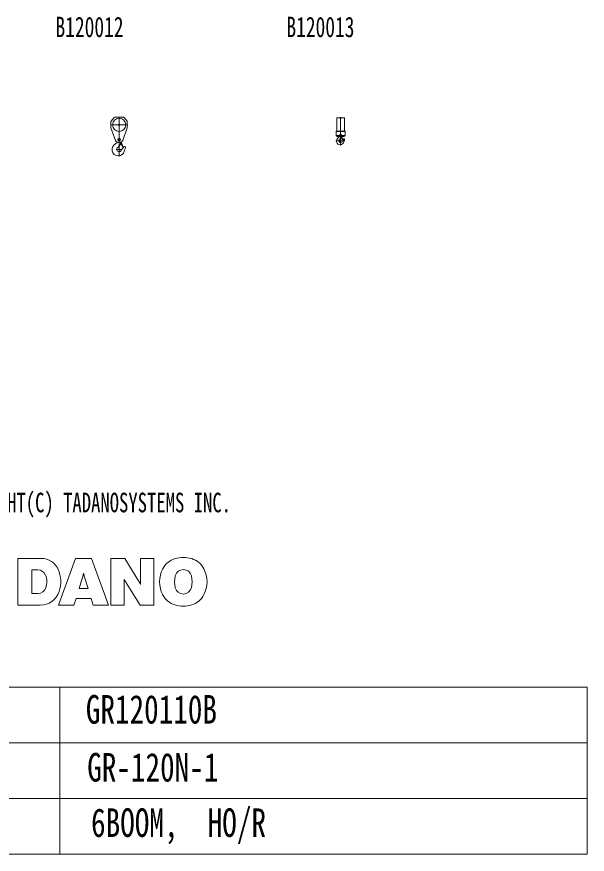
# Model space of a CAD drawing. Units: millimetres, scale not verified. Extents: x -25692 to 24490, y -16109 to 16085.
# Drawn here: x 14242 to 24490, y -16109 to -1068 of the extents above; entities that cross this region are included whole.
import ezdxf
from ezdxf.enums import TextEntityAlignment as Align

# ---------------------------------------------------------------- set-up
doc = ezdxf.new("R2010")
doc.units = ezdxf.units.MM
doc.header["$LTSCALE"] = 40
doc.header["$PDMODE"] = 32
doc.header["$PDSIZE"] = 20
doc.layers.add('0-0_0', color=7, linetype='Continuous', lineweight=18)
doc.layers.add('0-2_点', color=7, linetype='Continuous')
doc.styles.add('ＭＳ ゴシック', font='')
doc.styles.get('ＭＳ ゴシック').set_extended_font_data('MS Gothic')

msp = doc.modelspace()

# ---------------------------------------------------------------- linework, layer by layer
at = {"layer": '0-0_0', "color": 6}
for p, q in [((15932.95, -2955.78), (15932.95, -3055.78)), ((15992.45, -2877.38), (15937.55, -2943.18)), ((16160.75, -2873.78), (16000.15, -2873.78)), ((16080.45, -2863.78), (16080.45, -3578.08)), ((16168.45, -2877.38), (16223.35, -2943.18)), ((16227.95, -2955.98), (16227.95, -3055.38)), ((19989.74, -2885.18), (19989.74, -3125.18)), ((20129.54, -2885.18), (19989.74, -2885.18)), ((20059.64, -2875.18), (20059.64, -3378.68)), ((20129.54, -2885.18), (20129.54, -3125.18)), ((16237.95, -3008.78), (15922.95, -3008.78)), ((16015.05, -3292.08), (15934.05, -3061.98)), ((16080.45, -3136.28), (16080.45, -3166.28)), ((16145.85, -3292.08), (16226.85, -3061.98)), ((19984.64, -3125.18), (19979.64, -3130.18)), ((20139.64, -3130.18), (19979.64, -3130.18)), ((19979.64, -3130.18), (19979.64, -3199.18)), ((20134.64, -3125.18), (19984.64, -3125.18)), ((20134.64, -3125.18), (20139.64, -3130.18)), ((20139.64, -3130.18), (20139.64, -3199.18)), ((16107.95, -3273.78), (16052.95, -3273.78)), ((20133.44, -3298.18), (19971.44, -3298.18)), ((20053.14, -3199.18), (19979.64, -3199.18)), ((19979.64, -3199.18), (19999.64, -3219.18)), ((20119.64, -3219.18), (19999.64, -3219.18)), ((20054.04, -3261.38), (20038.44, -3276.98)), ((20077.34, -3188.18), (20041.84, -3188.18)), ((20074.64, -3244.18), (20061.54, -3251.68)), ((20139.64, -3199.18), (20066.04, -3199.18)), ((20092.94, -3280.08), (20071.64, -3238.18)), ((20081.84, -3226.78), (20075.54, -3228.78)), ((20081.84, -3226.78), (20099.54, -3280.58)), ((20083.84, -3232.58), (20083.34, -3219.18)), ((20099.54, -3280.58), (20096.54, -3281.58)), ((20139.64, -3199.18), (20119.64, -3219.18)), ((16130.45, -3449.78), (16030.45, -3449.78)), ((16108.15, -3318.78), (16052.75, -3318.78)), ((16108.45, -3341.78), (16148.55, -3416.48)), ((16113.25, -3329.68), (16125.75, -3325.58)), ((16125.75, -3325.58), (16155.45, -3414.18)), ((16155.45, -3414.18), (16148.55, -3416.48)), ((16167.85, -3401.78), (16156.25, -3413.38))]:
    msp.add_line(p, q, dxfattribs=at)
at = {"layer": '0-0_0'}
for p, q in [((14263.8, -10795.93), (14683.44, -10795.93)), ((14263.8, -10795.93), (14263.8, -11635.93)), ((14994, -11635.93), (15297.96, -10795.93)), ((15297.96, -10795.93), (15584.88, -10795.93)), ((15584.88, -10795.93), (15888.96, -11635.93)), ((15933.12, -10795.93), (15933.12, -11635.93)), ((15933.12, -10795.93), (16182.36, -10795.93)), ((16182.36, -10795.93), (16429.8, -11198.53)), ((16465.08, -10795.93), (16705.8, -10795.93)), ((16465.08, -10795.93), (16465.08, -11196.97)), ((16705.8, -10795.93), (16705.8, -11635.93)), ((14512.68, -11002.81), (14622.24, -11002.81)), ((15438.6, -11066.05), (15444.24, -11066.05)), ((15423.6, -11132.65), (15360.84, -11336.29)), ((15459.36, -11132.65), (15522.12, -11336.29)), ((16170, -11171.65), (16174.8, -11171.65)), ((16173.96, -11234.89), (16173.96, -11635.93)), ((16209.24, -11233.45), (16456.68, -11635.93)), ((16464.24, -11260.33), (16468.92, -11260.33)), ((15360.84, -11336.29), (15522.12, -11336.29)), ((15306, -11513.53), (15268.44, -11635.93)), ((15306, -11513.53), (15576.84, -11513.53)), ((15576.84, -11513.53), (15614.52, -11635.93)), ((14263.8, -11635.93), (14663.28, -11635.93)), ((14994, -11635.93), (15268.44, -11635.93)), ((15614.52, -11635.93), (15888.96, -11635.93)), ((15933.12, -11635.93), (16173.96, -11635.93)), ((16456.68, -11635.93), (16705.8, -11635.93)), ((9489.57, -13108.6), (24489.57, -13108.6)), ((15016.37, -13108.6), (15016.37, -16108.6)), ((24489.57, -13108.6), (24489.57, -16108.6)), ((9489.57, -14108.6), (24489.57, -14108.6)), ((9489.57, -15108.6), (24489.57, -15108.6)), ((9489.57, -16108.6), (24489.57, -16108.6))]:
    msp.add_line(p, q, dxfattribs=at)
msp.add_lwpolyline([(14512.68, -11002.81), (14512.68, -11424.97), (14621.04, -11424.97)], dxfattribs=at)
at = {"layer": '0-0_0', "color": 6}
for centre, radius in [((16080.45, -3008.78), 118.1), ((16080.45, -3273.78), 22.5), ((20059.64, -3188.18), 12.75)]:
    msp.add_circle(centre, radius, dxfattribs=at)
for centre, radius, start, end in [((15952.95, -2955.98), 20, 140.194, 180), ((16000.15, -2883.78), 10, 90, 140.194), ((16160.75, -2883.78), 10, 39.8056, 90), ((16207.95, -2955.98), 20, 360, 39.8056), ((15952.95, -3055.38), 20, 180, 199.388), ((16207.95, -3055.38), 20, 340.6119, 0.00001), ((16052.75, -3278.78), 40, 199.388, 270), ((16108.15, -3278.78), 40, 270, 340.6119), ((20053.64, -3299.68), 69, 119.693, 270), ((20005.64, -3204.88), 37.5, 291.626, 337.5837), ((20059.64, -3298.18), 30, 135, 343.3346), ((19991.14, -3204.18), 85, 317.7112, 349.8358), ((20077.64, -3235.18), 6.7, 108.188, 206.919), ((20208.14, -3342.68), 125, 141.032, 163.335), ((20095.54, -3278.78), 3, 206.919, 288.1884), ((20117.94, -3269.68), 9, 335.8909, 141.032), ((20240.24, -3324.48), 125, 155.891, 174.419), ((16067.95, -3452.78), 116, 112.244, 270), ((16007.95, -3306.08), 42.5, 292.2438, 342.6062), ((16080.45, -3449.78), 42.5, 123.242, 335.8979), ((15992.45, -3315.58), 118, 303.2495, 340.1527), ((16117.55, -3360.78), 15, 114.595, 160.146), ((15992.45, -3315.58), 118, 343.8461, 347.099), ((16115.95, -3337.78), 8.5, 108.5, 208.263), ((15992.45, -3315.58), 118, 352.08749, 355.74077), ((16125.45, -3316.88), 15, 187.467, 232.345), ((16283.55, -3540.68), 180, 135, 155.898), ((16179.85, -3413.78), 17, 329.2782, 135), ((16349.25, -3514.38), 180, 149.278, 169.597), ((20053.64, -3306.18), 62.5, 270, 354.41878), ((16067.95, -3462.78), 106, 270, 349.5973)]:
    msp.add_arc(centre, radius, start, end, dxfattribs=at)
at = {"layer": '0-0_0'}
for centre, radius, start, end in [((14683.44, -11125.21), 329.27, 23.9328, 90), ((17193.36, -11154.49), 371.49, 107.346, 153.043), ((17233.44, -11283.49), 506.57, 72.7367, 107.323), ((17273.52, -11154.49), 371.48, 27.0618, 72.7366), ((14622.24, -11150.65), 147.75, 22.2133, 90), ((14462.04, -11215.93), 320.83, 340.276, 22.213), ((14478.96, -11215.93), 553, 341.626, 23.9327), ((15002.4, -11002.81), 440.69, 342.867, 351.73902), ((15880.44, -11002.81), 440.68, 188.261, 197.133), ((17313.6, -11215.93), 506.57, 152.861, 207.131), ((17501.4, -11215.93), 426.36, 165.132, 194.869), ((17233.44, -11145.73), 149.25, 14.6894, 164.799), ((16965.36, -11215.93), 426.36, 345.311, 14.6886), ((17153.16, -11215.93), 506.57, 332.938, 27.062), ((15633.48, -11234.89), 540.34, 0, 6.7299), ((16920.96, -10795.93), 835.5, 206.723, 211.578), ((15717.96, -11635.93), 835.5, 26.7228, 31.5781), ((17005.56, -11196.97), 540.34, 180, 186.73), ((14621.04, -11272.93), 151.97, 270, 340.276), ((14663.28, -11277.13), 358.82, 270, 341.626), ((17233.44, -11286.13), 149.25, 195.203, 345.311), ((17193.36, -11277.49), 371.48, 206.967, 252.685), ((17273.52, -11277.49), 371.49, 287.263, 332.938), ((17233.44, -11148.49), 506.57, 252.699, 287.263)]:
    msp.add_arc(centre, radius, start, end, dxfattribs=at)
at = {"layer": '0-0_0', "color": 1}
for p in [(16080.45, -3008.78), (20059.64, -2885.18)]:
    msp.add_point(p, dxfattribs=at)

# ---------------------------------------------------------------- texts
at = {"layer": '0-0_0', "style": 'ＭＳ ゴシック'}
for s, height, width, p in [('B120012', 366.6, 0.7, (14937.62, -1544.93)), ('B120013', 366.6, 0.7, (19085.71, -1544.93)), ('GR120110B', 513.2, 0.75, (15482.24, -13916.05)), ('GR-120N-1', 513.2, 0.75, (15507.3, -14956.85)), ('6BOOM,  HO/R', 513.2, 0.75, (15576.7, -15951.35))]:
    msp.add_text(s, height=height, dxfattribs=dict(at, width=width)).set_placement(p, align=Align.BOTTOM_LEFT)
at = {"layer": '0-2_点', "style": 'ＭＳ ゴシック', "width": 0.7}
msp.add_text('ALL RIGHTS RESERVED,COPYRIGHT(C) TADANOSYSTEMS INC.', height=351.9, dxfattribs=at).set_placement((9543.77, -10073.52), align=Align.BOTTOM_LEFT)

doc.saveas('drawing.dxf')
